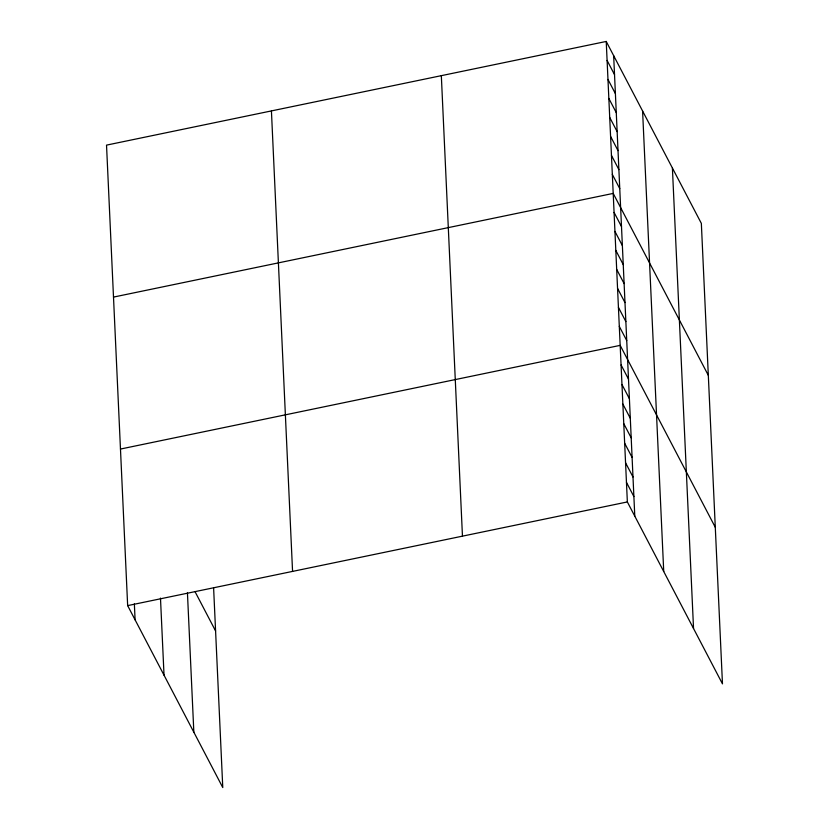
<?xml version="1.0" encoding="UTF-8"?>
<svg xmlns="http://www.w3.org/2000/svg" width="829" height="829" viewBox="0 0 829 829"><rect width="100%" height="100%" fill="white"/><g stroke="black" fill="none" stroke-linecap="round" stroke-linejoin="round"><path stroke-width="1.24" d="M606.227 41.45L627.356 501.939L722.473 683.873L701.344 223.384L606.227 41.45L106.526 145.127L127.656 605.616L222.773 787.55L213.613 587.927M113.5 297.093L613.201 193.406L708.318 375.34M120.474 449.049L620.175 345.372L715.292 527.306M127.656 605.616L627.356 501.939M607.097 60.444L614.527 74.651M607.968 79.439L615.398 93.646M608.838 98.433L616.268 112.64M609.719 117.428L617.139 131.635M610.59 136.422L618.009 150.629M611.46 155.417L618.89 169.624M612.33 174.411L619.76 188.618M614.071 212.411L621.501 226.618M614.942 231.405L622.372 245.612M615.812 250.399L623.242 264.606M616.693 269.394L624.113 283.601M617.564 288.388L624.983 302.595M618.434 307.383L625.864 321.59M619.304 326.377L626.734 340.584M621.076 364.947L628.496 379.154M621.968 384.511L629.398 398.718M622.869 404.086L630.299 418.293M623.771 423.65L631.19 437.857M624.662 443.225L632.092 457.432M625.563 462.8L632.993 477.007M626.465 482.364L633.895 496.571M195.002 591.605L215.592 630.983M672.402 168.038L693.541 628.517M642.589 111.003L663.728 571.492M613.657 55.657L634.786 516.146M441.329 75.667L462.458 536.156M271.425 110.92L292.564 571.399M187.437 592.756L193.841 732.204M160.484 598.113L164.028 675.169M134.36 603.926L135.086 619.823"/></g></svg>
